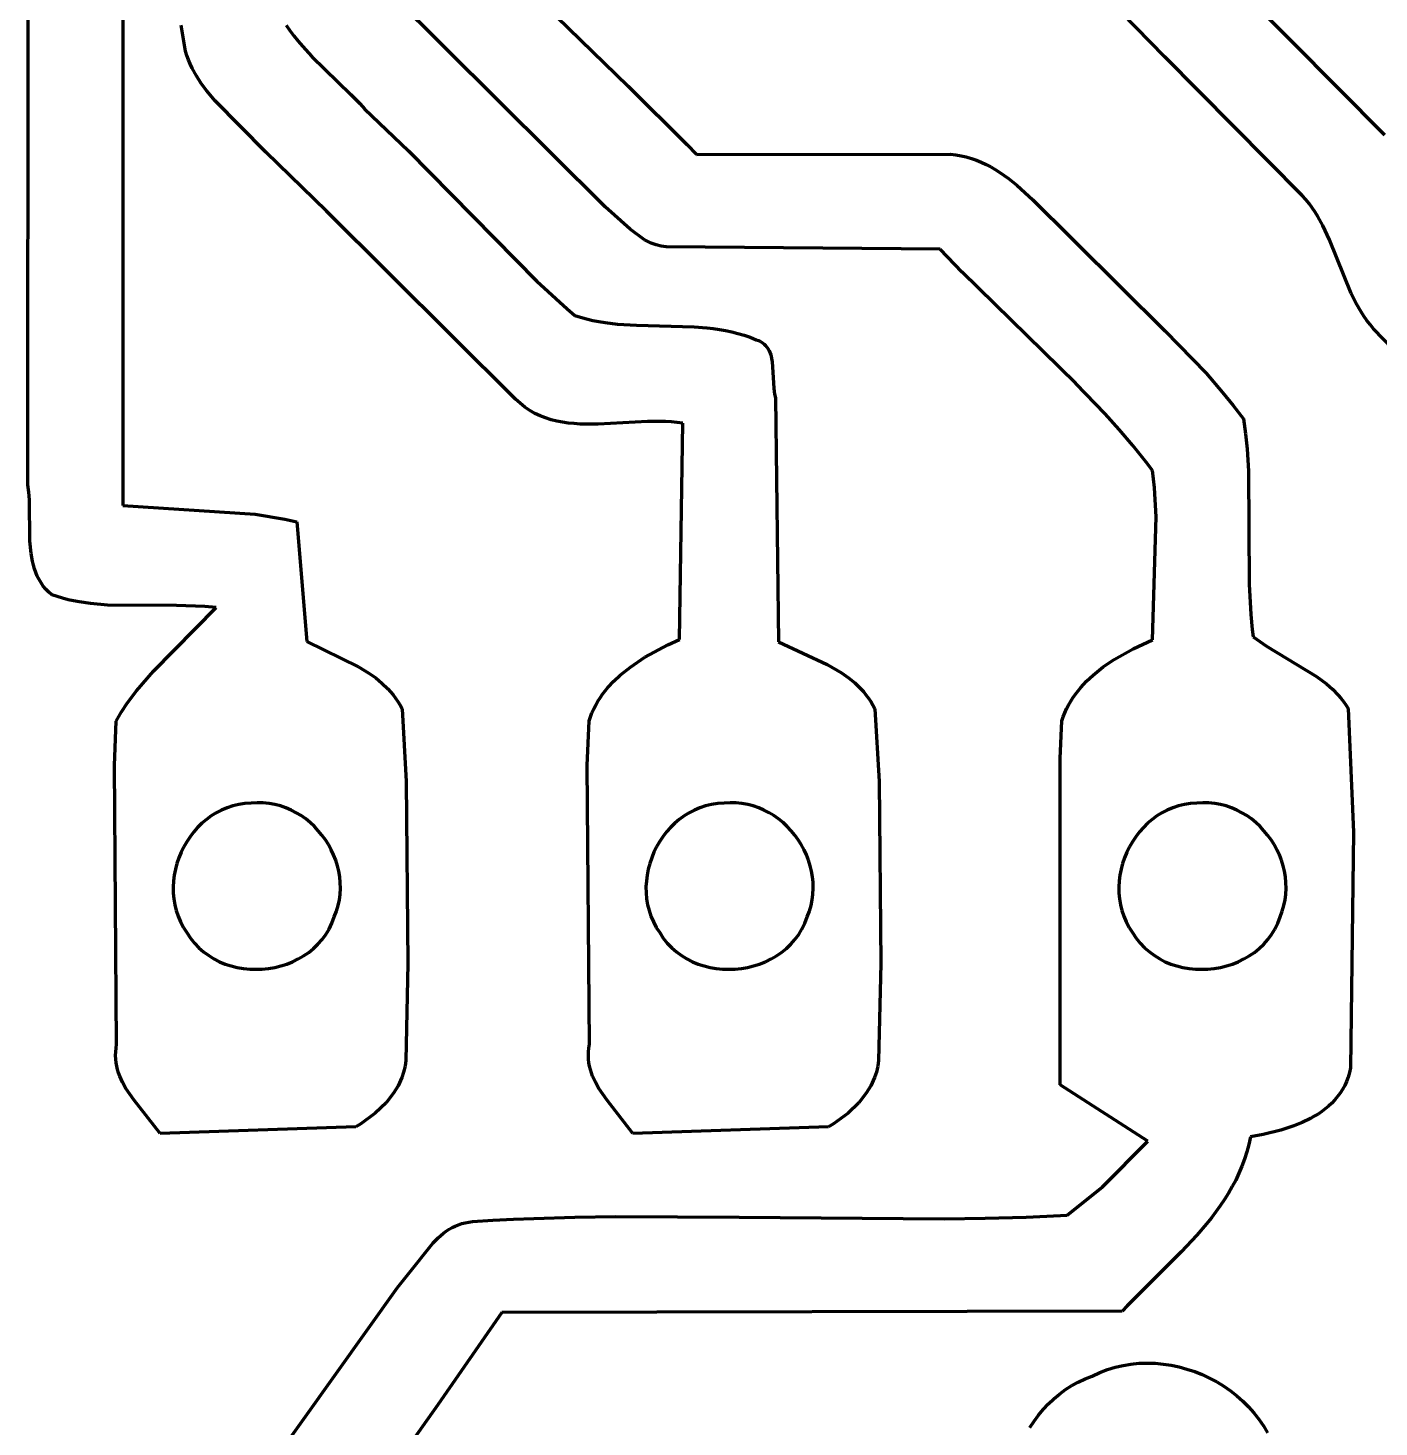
# Model space of a CAD drawing. Header units: millimetres. Extents: x 0.5 to 14.1, y 0 to 14.9.
# Drawn here: x 6.68 to 9.061, y 3.312 to 5.777 of the extents above; entities that cross this region are included whole.
import ezdxf

# ---------------------------------------------------------------- set-up
doc = ezdxf.new("R2010")
doc.units = ezdxf.units.MM
doc.layers.add('color#000000ff', color=7, linetype='CONTINUOUS', lineweight=100)

msp = doc.modelspace()

# ---------------------------------------------------------------- linework, layer by layer
at = {"layer": 'color#000000ff'}
for p, q in [((6.6803, 4.9718), (6.6806, 7.375)), ((6.8472, 7.375), (6.8473, 4.9353)), ((7.5114, 5.895), (7.7379, 5.6739)), ((8.803, 5.8587), (9.0709, 5.5881)), ((7.6976, 5.4613), (7.3216, 5.8356)), ((8.684, 5.7255), (8.6076, 5.8037)), ((6.9581, 5.7357), (6.9503, 5.7813)), ((7.1355, 5.7814), (7.142, 5.7719)), ((7.142, 5.7719), (7.149, 5.7625)), ((7.149, 5.7625), (7.1564, 5.7533)), ((7.1564, 5.7533), (7.1641, 5.7443)), ((7.1641, 5.7443), (7.1804, 5.7266)), ((6.9605, 5.728), (6.9581, 5.7357)), ((6.9633, 5.7205), (6.9605, 5.728)), ((6.9664, 5.7132), (6.9633, 5.7205)), ((7.1804, 5.7266), (7.2494, 5.6593)), ((8.926, 5.4814), (8.684, 5.7255)), ((6.9698, 5.706), (6.9664, 5.7132)), ((6.9773, 5.6922), (6.9698, 5.706)), ((6.9857, 5.679), (6.9773, 5.6922)), ((6.9949, 5.6663), (6.9857, 5.679)), ((7.7379, 5.6739), (7.8415, 5.571)), ((7.0101, 5.6481), (6.9949, 5.6663)), ((7.0996, 5.558), (7.0101, 5.6481)), ((7.2494, 5.6593), (7.2657, 5.6428)), ((7.2657, 5.6428), (7.2734, 5.6344)), ((7.2734, 5.6344), (7.3508, 5.5599)), ((7.8415, 5.571), (7.8583, 5.5535)), ((7.2065, 5.4537), (7.0996, 5.558)), ((7.3508, 5.5599), (7.5774, 5.3302)), ((7.8583, 5.5535), (8.3056, 5.5541)), ((8.3056, 5.5541), (8.3153, 5.5531)), ((8.3153, 5.5531), (8.3248, 5.5514)), ((8.3248, 5.5514), (8.334, 5.5493)), ((8.334, 5.5493), (8.343, 5.5467)), ((8.343, 5.5467), (8.3518, 5.5436)), ((8.3518, 5.5436), (8.3604, 5.5401)), ((8.3604, 5.5401), (8.3688, 5.5362)), ((8.3688, 5.5362), (8.377, 5.5319)), ((8.377, 5.5319), (8.385, 5.5272)), ((8.385, 5.5272), (8.3929, 5.5222)), ((8.3929, 5.5222), (8.4082, 5.5114)), ((8.4082, 5.5114), (8.4229, 5.4995)), ((8.4229, 5.4995), (8.4512, 5.4737)), ((8.4512, 5.4737), (8.5187, 5.4066)), ((8.9322, 5.4744), (8.926, 5.4814)), ((8.938, 5.4672), (8.9322, 5.4744)), ((7.5395, 5.1228), (7.2065, 5.4537)), ((7.7414, 5.422), (7.6976, 5.4613)), ((8.9434, 5.4598), (8.938, 5.4672)), ((8.9486, 5.4522), (8.9434, 5.4598)), ((8.9534, 5.4444), (8.9486, 5.4522)), ((8.9622, 5.4283), (8.9534, 5.4444)), ((8.9739, 5.4033), (8.9622, 5.4283)), ((7.767, 5.4033), (7.7414, 5.422)), ((7.7789, 5.3974), (7.767, 5.4033)), ((8.5187, 5.4066), (8.5254, 5.4005)), ((8.5254, 5.4005), (8.684, 5.243)), ((9.0125, 5.3089), (8.9739, 5.4033)), ((7.7873, 5.3944), (7.7789, 5.3974)), ((7.7961, 5.3923), (7.7873, 5.3944)), ((7.8052, 5.3912), (7.7961, 5.3923)), ((8.2882, 5.387), (7.8052, 5.3912)), ((8.3265, 5.3463), (8.2882, 5.387)), ((7.5774, 5.3302), (7.6303, 5.2819)), ((8.5268, 5.1504), (8.3265, 5.3463)), ((9.0207, 5.2924), (9.0125, 5.3089)), ((7.6303, 5.2819), (7.6438, 5.2702)), ((9.0298, 5.2765), (9.0207, 5.2924)), ((9.0348, 5.2688), (9.0298, 5.2765)), ((7.6438, 5.2702), (7.6543, 5.2668)), ((7.6543, 5.2668), (7.6649, 5.2639)), ((7.6649, 5.2639), (7.6756, 5.2614)), ((7.6756, 5.2614), (7.6865, 5.2593)), ((7.6865, 5.2593), (7.6974, 5.2575)), ((7.6974, 5.2575), (7.7194, 5.255)), ((7.7194, 5.255), (7.7529, 5.2529)), ((7.7529, 5.2529), (7.8545, 5.2501)), ((9.0401, 5.2612), (9.0348, 5.2688)), ((9.0458, 5.2539), (9.0401, 5.2612)), ((9.0518, 5.2467), (9.0458, 5.2539)), ((7.8545, 5.2501), (7.8768, 5.2483)), ((7.8768, 5.2483), (7.8879, 5.247)), ((7.8879, 5.247), (7.899, 5.2454)), ((7.899, 5.2454), (7.9099, 5.2435)), ((7.9099, 5.2435), (7.9208, 5.2412)), ((7.9208, 5.2412), (7.9316, 5.2384)), ((7.9316, 5.2384), (7.9423, 5.2353)), ((7.9423, 5.2353), (7.9529, 5.2316)), ((7.9529, 5.2316), (7.9634, 5.2274)), ((7.9634, 5.2274), (7.9675, 5.2259)), ((7.9675, 5.2259), (7.9713, 5.2242)), ((8.684, 5.243), (8.7565, 5.1681)), ((9.1211, 5.1747), (9.0518, 5.2467)), ((7.9713, 5.2242), (7.9746, 5.2221)), ((7.9746, 5.2221), (7.9776, 5.2197)), ((7.9776, 5.2197), (7.9803, 5.217)), ((7.9803, 5.217), (7.9827, 5.2141)), ((7.9827, 5.2141), (7.9847, 5.211)), ((7.9847, 5.211), (7.9865, 5.2077)), ((7.9865, 5.2077), (7.9894, 5.2004)), ((7.9894, 5.2004), (7.9921, 5.1885)), ((7.9921, 5.1885), (7.9949, 5.1422)), ((8.7565, 5.1681), (8.7858, 5.1346)), ((7.9949, 5.1422), (7.9962, 5.1314)), ((7.9962, 5.1314), (7.9977, 5.1252)), ((8.5785, 5.0967), (8.5268, 5.1504)), ((8.7858, 5.1346), (8.8045, 5.1115)), ((7.5477, 5.1153), (7.5395, 5.1228)), ((7.5561, 5.1086), (7.5477, 5.1153)), ((7.5648, 5.1027), (7.5561, 5.1086)), ((7.5738, 5.0976), (7.5648, 5.1027)), ((7.9977, 5.1252), (8.003, 4.6952)), ((8.8045, 5.1115), (8.8223, 5.0877)), ((7.5831, 5.0932), (7.5738, 5.0976)), ((7.5925, 5.0895), (7.5831, 5.0932)), ((7.6022, 5.0864), (7.5925, 5.0895)), ((7.6121, 5.0839), (7.6022, 5.0864)), ((7.6222, 5.082), (7.6121, 5.0839)), ((7.6324, 5.0805), (7.6222, 5.082)), ((7.6428, 5.0795), (7.6324, 5.0805)), ((7.6533, 5.0788), (7.6428, 5.0795)), ((7.6639, 5.0785), (7.6533, 5.0788)), ((7.6854, 5.0787), (7.6639, 5.0785)), ((7.7723, 5.0833), (7.6854, 5.0787)), ((7.7936, 5.0835), (7.7723, 5.0833)), ((7.804, 5.0832), (7.7936, 5.0835)), ((7.8144, 5.0825), (7.804, 5.0832)), ((7.8246, 5.0815), (7.8144, 5.0825)), ((7.8346, 5.08), (7.8246, 5.0815)), ((7.8286, 4.6989), (7.8346, 5.08)), ((8.6035, 5.0691), (8.5785, 5.0967)), ((8.8223, 5.0877), (8.826, 5.0616)), ((8.6277, 5.0408), (8.6035, 5.0691)), ((8.826, 5.0616), (8.8288, 5.0353)), ((8.6511, 5.0117), (8.6277, 5.0408)), ((8.8288, 5.0353), (8.8312, 4.9957)), ((8.6624, 4.9969), (8.6511, 5.0117)), ((8.6659, 4.9663), (8.6624, 4.9969)), ((8.8312, 4.9957), (8.8326, 4.7964)), ((6.6819, 4.9588), (6.6803, 4.9718)), ((6.6828, 4.9452), (6.6819, 4.9588)), ((8.6684, 4.9151), (8.6659, 4.9663)), ((6.6837, 4.8725), (6.6828, 4.9452)), ((6.8473, 4.9353), (7.0808, 4.9201)), ((7.0808, 4.9201), (7.1331, 4.9111)), ((7.1331, 4.9111), (7.1539, 4.9063)), ((7.1539, 4.9063), (7.1715, 4.6954)), ((8.6623, 4.6988), (8.6684, 4.9151)), ((6.6857, 4.8508), (6.6837, 4.8725)), ((6.6881, 4.8369), (6.6857, 4.8508)), ((6.6898, 4.8301), (6.6881, 4.8369)), ((6.6917, 4.8235), (6.6898, 4.8301)), ((6.694, 4.817), (6.6917, 4.8235)), ((6.6967, 4.8108), (6.694, 4.817)), ((6.6998, 4.8047), (6.6967, 4.8108)), ((6.7033, 4.7988), (6.6998, 4.8047)), ((6.7073, 4.7932), (6.7033, 4.7988)), ((6.7118, 4.7879), (6.7073, 4.7932)), ((6.7168, 4.7828), (6.7118, 4.7879)), ((6.7223, 4.778), (6.7168, 4.7828)), ((8.8326, 4.7964), (8.8353, 4.7434)), ((6.7318, 4.7747), (6.7223, 4.778)), ((6.7414, 4.7718), (6.7318, 4.7747)), ((6.7511, 4.7693), (6.7414, 4.7718)), ((6.7608, 4.7671), (6.7511, 4.7693)), ((6.7706, 4.7652), (6.7608, 4.7671)), ((6.7904, 4.7623), (6.7706, 4.7652)), ((6.8203, 4.7597), (6.7904, 4.7623)), ((6.9419, 4.7592), (6.8203, 4.7597)), ((6.9922, 4.7573), (6.9419, 4.7592)), ((6.9016, 4.6434), (7.0121, 4.7553)), ((7.0121, 4.7553), (6.9922, 4.7573)), ((8.8353, 4.7434), (8.8379, 4.717)), ((8.8379, 4.717), (8.8395, 4.7039)), ((7.1715, 4.6954), (7.2627, 4.6512)), ((7.7676, 4.6678), (7.8082, 4.6896)), ((7.8082, 4.6896), (7.8286, 4.6989)), ((8.003, 4.6952), (8.0888, 4.6552)), ((8.6281, 4.6829), (8.6623, 4.6988)), ((8.8395, 4.7039), (8.863, 4.6874)), ((8.863, 4.6874), (8.9513, 4.6342)), ((7.7419, 4.6506), (7.7676, 4.6678)), ((8.5753, 4.6507), (8.5945, 4.6638)), ((8.5945, 4.6638), (8.6281, 4.6829)), ((6.8713, 4.6088), (6.9016, 4.6434)), ((7.2627, 4.6512), (7.2813, 4.6397)), ((7.2813, 4.6397), (7.2931, 4.6313)), ((7.7128, 4.6257), (7.7239, 4.6361)), ((7.7239, 4.6361), (7.7419, 4.6506)), ((8.0888, 4.6552), (8.1142, 4.6402)), ((8.1142, 4.6402), (8.1261, 4.6317)), ((8.5461, 4.6257), (8.5573, 4.6362)), ((8.5573, 4.6362), (8.5753, 4.6507)), ((8.9513, 4.6342), (8.9687, 4.6211)), ((7.2931, 4.6313), (7.3042, 4.6222)), ((7.3042, 4.6222), (7.3145, 4.6123)), ((7.3145, 4.6123), (7.3193, 4.6071)), ((7.693, 4.6028), (7.7024, 4.6146)), ((7.7024, 4.6146), (7.7128, 4.6257)), ((8.1261, 4.6317), (8.1373, 4.6226)), ((8.1373, 4.6226), (8.1477, 4.6126)), ((8.1477, 4.6126), (8.1526, 4.6073)), ((8.5264, 4.6028), (8.5358, 4.6146)), ((8.5358, 4.6146), (8.5461, 4.6257)), ((8.9687, 4.6211), (8.9796, 4.6115)), ((8.9796, 4.6115), (8.9896, 4.6012)), ((6.8449, 4.5715), (6.8549, 4.5868)), ((6.8549, 4.5868), (6.8713, 4.6088)), ((7.3193, 4.6071), (7.3239, 4.6016)), ((7.3239, 4.6016), (7.3282, 4.5959)), ((7.3282, 4.5959), (7.3323, 4.5899)), ((7.3323, 4.5899), (7.3361, 4.5837)), ((7.6809, 4.5837), (7.6847, 4.5902)), ((7.6847, 4.5902), (7.6887, 4.5966)), ((7.6887, 4.5966), (7.693, 4.6028)), ((8.1526, 4.6073), (8.1572, 4.6018)), ((8.1572, 4.6018), (8.1615, 4.596)), ((8.1615, 4.596), (8.1656, 4.59)), ((8.1656, 4.59), (8.1693, 4.5837)), ((8.5142, 4.5837), (8.518, 4.5903)), ((8.518, 4.5903), (8.522, 4.5966)), ((8.522, 4.5966), (8.5264, 4.6028)), ((8.9896, 4.6012), (8.9943, 4.5957)), ((8.9943, 4.5957), (8.9987, 4.5899)), ((8.9987, 4.5899), (9.0029, 4.5839)), ((6.8359, 4.5555), (6.8449, 4.5715)), ((7.3361, 4.5837), (7.3395, 4.5772)), ((7.3395, 4.5772), (7.347, 4.4492)), ((7.6691, 4.5556), (7.6715, 4.5629)), ((7.6715, 4.5629), (7.6743, 4.57)), ((7.6743, 4.57), (7.6775, 4.577)), ((7.6775, 4.577), (7.6809, 4.5837)), ((8.1693, 4.5837), (8.1728, 4.5772)), ((8.1728, 4.5772), (8.1803, 4.4492)), ((8.5021, 4.5556), (8.5046, 4.5629)), ((8.5046, 4.5629), (8.5075, 4.57)), ((8.5075, 4.57), (8.5107, 4.577)), ((8.5107, 4.577), (8.5142, 4.5837)), ((9.0029, 4.5839), (9.0068, 4.5777)), ((9.0068, 4.5777), (9.0163, 4.3595)), ((6.8327, 4.4771), (6.8359, 4.5555)), ((7.666, 4.4771), (7.6691, 4.5556)), ((8.4997, 4.4894), (8.5021, 4.5556)), ((8.4994, 3.9147), (8.4997, 4.4894)), ((6.8366, 3.9861), (6.8327, 4.4771)), ((7.6699, 3.9861), (7.666, 4.4771)), ((7.347, 4.4492), (7.3498, 4.1285)), ((8.1803, 4.4492), (8.1832, 4.1284)), ((7.0032, 4.3882), (6.9947, 4.382)), ((7.012, 4.3938), (7.0032, 4.3882)), ((7.0214, 4.3986), (7.012, 4.3938)), ((7.0311, 4.4027), (7.0214, 4.3986)), ((7.0412, 4.406), (7.0311, 4.4027)), ((7.0518, 4.4085), (7.0412, 4.406)), ((7.0626, 4.41), (7.0518, 4.4085)), ((7.0738, 4.4107), (7.0626, 4.41)), ((7.0845, 4.4114), (7.0738, 4.4107)), ((7.095, 4.4113), (7.0845, 4.4114)), ((7.1053, 4.4103), (7.095, 4.4113)), ((7.1153, 4.4085), (7.1053, 4.4103)), ((7.1252, 4.4059), (7.1153, 4.4085)), ((7.1348, 4.4026), (7.1252, 4.4059)), ((7.144, 4.3986), (7.1348, 4.4026)), ((7.153, 4.394), (7.144, 4.3986)), ((7.1616, 4.3888), (7.153, 4.394)), ((7.1698, 4.3829), (7.1616, 4.3888)), ((7.8365, 4.3882), (7.828, 4.382)), ((7.8454, 4.3938), (7.8365, 4.3882)), ((7.8547, 4.3986), (7.8454, 4.3938)), ((7.8644, 4.4027), (7.8547, 4.3986)), ((7.8746, 4.406), (7.8644, 4.4027)), ((7.8851, 4.4085), (7.8746, 4.406)), ((7.8959, 4.41), (7.8851, 4.4085)), ((7.9071, 4.4107), (7.8959, 4.41)), ((7.9178, 4.4114), (7.9071, 4.4107)), ((7.9283, 4.4113), (7.9178, 4.4114)), ((7.9386, 4.4103), (7.9283, 4.4113)), ((7.9487, 4.4085), (7.9386, 4.4103)), ((7.9585, 4.4059), (7.9487, 4.4085)), ((7.9681, 4.4026), (7.9585, 4.4059)), ((7.9774, 4.3986), (7.9681, 4.4026)), ((7.9863, 4.394), (7.9774, 4.3986)), ((7.9949, 4.3888), (7.9863, 4.394)), ((8.0031, 4.3829), (7.9949, 4.3888)), ((8.6698, 4.3882), (8.6614, 4.382)), ((8.6787, 4.3938), (8.6698, 4.3882)), ((8.688, 4.3986), (8.6787, 4.3938)), ((8.6978, 4.4027), (8.688, 4.3986)), ((8.7079, 4.406), (8.6978, 4.4027)), ((8.7184, 4.4085), (8.7079, 4.406)), ((8.7293, 4.41), (8.7184, 4.4085)), ((8.7405, 4.4107), (8.7293, 4.41)), ((8.7511, 4.4114), (8.7405, 4.4107)), ((8.7616, 4.4113), (8.7511, 4.4114)), ((8.7719, 4.4103), (8.7616, 4.4113)), ((8.782, 4.4085), (8.7719, 4.4103)), ((8.7918, 4.4059), (8.782, 4.4085)), ((8.8014, 4.4026), (8.7918, 4.4059)), ((8.8107, 4.3986), (8.8014, 4.4026)), ((8.8196, 4.394), (8.8107, 4.3986)), ((8.8282, 4.3888), (8.8196, 4.394)), ((8.8365, 4.3829), (8.8282, 4.3888)), ((6.9793, 4.3679), (6.9724, 4.36)), ((6.9868, 4.3753), (6.9793, 4.3679)), ((6.9947, 4.382), (6.9868, 4.3753)), ((7.1776, 4.3765), (7.1698, 4.3829)), ((7.185, 4.3696), (7.1776, 4.3765)), ((7.192, 4.3623), (7.185, 4.3696)), ((7.8126, 4.3679), (7.8057, 4.36)), ((7.8201, 4.3753), (7.8126, 4.3679)), ((7.828, 4.382), (7.8201, 4.3753)), ((8.011, 4.3765), (8.0031, 4.3829)), ((8.0184, 4.3696), (8.011, 4.3765)), ((8.0253, 4.3623), (8.0184, 4.3696)), ((8.646, 4.3679), (8.639, 4.36)), ((8.6534, 4.3753), (8.646, 4.3679)), ((8.6614, 4.382), (8.6534, 4.3753)), ((8.8443, 4.3765), (8.8365, 4.3829)), ((8.8517, 4.3696), (8.8443, 4.3765)), ((8.8586, 4.3623), (8.8517, 4.3696)), ((6.9601, 4.3429), (6.9549, 4.3338)), ((6.966, 4.3517), (6.9601, 4.3429)), ((6.9724, 4.36), (6.966, 4.3517)), ((7.1984, 4.3545), (7.192, 4.3623)), ((7.2044, 4.3463), (7.1984, 4.3545)), ((7.2098, 4.3377), (7.2044, 4.3463)), ((7.7934, 4.3429), (7.7882, 4.3338)), ((7.7993, 4.3517), (7.7934, 4.3429)), ((7.8057, 4.36), (7.7993, 4.3517)), ((8.0318, 4.3545), (8.0253, 4.3623)), ((8.0377, 4.3463), (8.0318, 4.3545)), ((8.0432, 4.3377), (8.0377, 4.3463)), ((8.6268, 4.3429), (8.6215, 4.3338)), ((8.6326, 4.3517), (8.6268, 4.3429)), ((8.639, 4.36), (8.6326, 4.3517)), ((8.8651, 4.3545), (8.8586, 4.3623)), ((8.8711, 4.3463), (8.8651, 4.3545)), ((8.8765, 4.3377), (8.8711, 4.3463)), ((9.0163, 4.3595), (9.0114, 3.9444)), ((6.9462, 4.3146), (6.9428, 4.3046)), ((6.9502, 4.3243), (6.9462, 4.3146)), ((6.9549, 4.3338), (6.9502, 4.3243)), ((7.2147, 4.3288), (7.2098, 4.3377)), ((7.219, 4.3197), (7.2147, 4.3288)), ((7.2227, 4.3102), (7.219, 4.3197)), ((7.7795, 4.3146), (7.7761, 4.3046)), ((7.7835, 4.3243), (7.7795, 4.3146)), ((7.7882, 4.3338), (7.7835, 4.3243)), ((8.048, 4.3288), (8.0432, 4.3377)), ((8.0523, 4.3197), (8.048, 4.3288)), ((8.056, 4.3102), (8.0523, 4.3197)), ((8.6128, 4.3146), (8.6095, 4.3046)), ((8.6169, 4.3243), (8.6128, 4.3146)), ((8.6215, 4.3338), (8.6169, 4.3243)), ((8.8814, 4.3288), (8.8765, 4.3377)), ((8.8857, 4.3197), (8.8814, 4.3288)), ((8.8893, 4.3102), (8.8857, 4.3197)), ((6.9401, 4.2944), (6.9381, 4.2841)), ((6.9428, 4.3046), (6.9401, 4.2944)), ((7.2257, 4.3006), (7.2227, 4.3102)), ((7.2281, 4.2908), (7.2257, 4.3006)), ((7.2298, 4.2808), (7.2281, 4.2908)), ((7.7734, 4.2944), (7.7714, 4.2841)), ((7.7761, 4.3046), (7.7734, 4.2944)), ((8.0591, 4.3006), (8.056, 4.3102)), ((8.0614, 4.2908), (8.0591, 4.3006)), ((8.0631, 4.2808), (8.0614, 4.2908)), ((8.6067, 4.2944), (8.6047, 4.2841)), ((8.6095, 4.3046), (8.6067, 4.2944)), ((8.8924, 4.3006), (8.8893, 4.3102)), ((8.8948, 4.2908), (8.8924, 4.3006)), ((8.8965, 4.2808), (8.8948, 4.2908)), ((6.9367, 4.2736), (6.9362, 4.2631)), ((6.9381, 4.2841), (6.9367, 4.2736)), ((7.2308, 4.2708), (7.2298, 4.2808)), ((7.231, 4.2606), (7.2308, 4.2708)), ((7.7701, 4.2736), (7.7695, 4.2631)), ((7.7714, 4.2841), (7.7701, 4.2736)), ((8.0641, 4.2708), (8.0631, 4.2808)), ((8.0644, 4.2606), (8.0641, 4.2708)), ((8.6034, 4.2736), (8.6028, 4.2631)), ((8.6047, 4.2841), (8.6034, 4.2736)), ((8.8974, 4.2708), (8.8965, 4.2808)), ((8.8977, 4.2606), (8.8974, 4.2708)), ((6.9362, 4.2631), (6.9363, 4.2526)), ((6.9363, 4.2526), (6.9373, 4.2422)), ((6.9373, 4.2422), (6.939, 4.2318)), ((7.2271, 4.2302), (7.2292, 4.2403)), ((7.2292, 4.2403), (7.2305, 4.2505)), ((7.2305, 4.2505), (7.231, 4.2606)), ((7.7695, 4.2631), (7.7697, 4.2526)), ((7.7697, 4.2526), (7.7706, 4.2422)), ((7.7706, 4.2422), (7.7723, 4.2318)), ((8.0604, 4.2302), (8.0625, 4.2403)), ((8.0625, 4.2403), (8.0638, 4.2505)), ((8.0638, 4.2505), (8.0644, 4.2606)), ((8.6028, 4.2631), (8.603, 4.2526)), ((8.603, 4.2526), (8.6039, 4.2422)), ((8.6039, 4.2422), (8.6057, 4.2318)), ((8.8937, 4.2302), (8.8959, 4.2403)), ((8.8959, 4.2403), (8.8972, 4.2505)), ((8.8972, 4.2505), (8.8977, 4.2606)), ((6.939, 4.2318), (6.9415, 4.2215)), ((6.9415, 4.2215), (6.9449, 4.2114)), ((7.2202, 4.2103), (7.2241, 4.2202)), ((7.2241, 4.2202), (7.2271, 4.2302)), ((7.7723, 4.2318), (7.7749, 4.2215)), ((7.7749, 4.2215), (7.7783, 4.2114)), ((8.0536, 4.2103), (8.0574, 4.2202)), ((8.0574, 4.2202), (8.0604, 4.2302)), ((8.6057, 4.2318), (8.6082, 4.2215)), ((8.6082, 4.2215), (8.6116, 4.2114)), ((8.8869, 4.2103), (8.8907, 4.2202)), ((8.8907, 4.2202), (8.8937, 4.2302)), ((6.9449, 4.2114), (6.9492, 4.2015)), ((6.9492, 4.2015), (6.9543, 4.1919)), ((6.9543, 4.1919), (6.9603, 4.1826)), ((7.2111, 4.189), (7.2161, 4.1993)), ((7.2161, 4.1993), (7.2202, 4.2103)), ((7.7783, 4.2114), (7.7825, 4.2015)), ((7.7825, 4.2015), (7.7876, 4.1919)), ((7.7876, 4.1919), (7.7936, 4.1826)), ((8.0444, 4.189), (8.0494, 4.1993)), ((8.0494, 4.1993), (8.0536, 4.2103)), ((8.6116, 4.2114), (8.6158, 4.2015)), ((8.6158, 4.2015), (8.621, 4.1919)), ((8.621, 4.1919), (8.627, 4.1826)), ((8.8778, 4.189), (8.8828, 4.1993)), ((8.8828, 4.1993), (8.8869, 4.2103)), ((6.9603, 4.1826), (6.9667, 4.1729)), ((6.9667, 4.1729), (6.9738, 4.164)), ((7.1914, 4.1623), (7.1987, 4.1705)), ((7.1987, 4.1705), (7.2053, 4.1794)), ((7.2053, 4.1794), (7.2111, 4.189)), ((7.7936, 4.1826), (7.8, 4.1729)), ((7.8, 4.1729), (7.8071, 4.164)), ((8.0248, 4.1623), (8.032, 4.1705)), ((8.032, 4.1705), (8.0386, 4.1794)), ((8.0386, 4.1794), (8.0444, 4.189)), ((8.627, 4.1826), (8.6334, 4.1729)), ((8.6334, 4.1729), (8.6405, 4.164)), ((8.8581, 4.1623), (8.8654, 4.1705)), ((8.8654, 4.1705), (8.872, 4.1794)), ((8.872, 4.1794), (8.8778, 4.189)), ((6.9738, 4.164), (6.9815, 4.1559)), ((6.9815, 4.1559), (6.9899, 4.1486)), ((6.9899, 4.1486), (6.9988, 4.1421)), ((6.9988, 4.1421), (7.0081, 4.1363)), ((7.1565, 4.1362), (7.166, 4.1416)), ((7.166, 4.1416), (7.175, 4.1478)), ((7.175, 4.1478), (7.1835, 4.1547)), ((7.1835, 4.1547), (7.1914, 4.1623)), ((7.8071, 4.164), (7.8149, 4.1559)), ((7.8149, 4.1559), (7.8232, 4.1486)), ((7.8232, 4.1486), (7.8321, 4.1421)), ((7.8321, 4.1421), (7.8415, 4.1363)), ((7.9899, 4.1362), (7.9994, 4.1416)), ((7.9994, 4.1416), (8.0084, 4.1478)), ((8.0084, 4.1478), (8.0169, 4.1547)), ((8.0169, 4.1547), (8.0248, 4.1623)), ((8.6405, 4.164), (8.6482, 4.1559)), ((8.6482, 4.1559), (8.6566, 4.1486)), ((8.6566, 4.1486), (8.6654, 4.1421)), ((8.6654, 4.1421), (8.6748, 4.1363)), ((8.8232, 4.1362), (8.8327, 4.1416)), ((8.8327, 4.1416), (8.8417, 4.1478)), ((8.8417, 4.1478), (8.8502, 4.1547)), ((8.8502, 4.1547), (8.8581, 4.1623)), ((7.0081, 4.1363), (7.0179, 4.1314)), ((7.0179, 4.1314), (7.0281, 4.1272)), ((7.0281, 4.1272), (7.0385, 4.1239)), ((7.0385, 4.1239), (7.0492, 4.1212)), ((7.0492, 4.1212), (7.0601, 4.1194)), ((7.0601, 4.1194), (7.0711, 4.1183)), ((7.0711, 4.1183), (7.0822, 4.118)), ((7.0822, 4.118), (7.0932, 4.1184)), ((7.0932, 4.1184), (7.1043, 4.1195)), ((7.1043, 4.1195), (7.1152, 4.1214)), ((7.1152, 4.1214), (7.1259, 4.124)), ((7.1259, 4.124), (7.1364, 4.1273)), ((7.1364, 4.1273), (7.1467, 4.1314)), ((7.1467, 4.1314), (7.1565, 4.1362)), ((7.3498, 4.1285), (7.3462, 3.9574)), ((7.8415, 4.1363), (7.8513, 4.1314)), ((7.8513, 4.1314), (7.8614, 4.1272)), ((7.8614, 4.1272), (7.8719, 4.1239)), ((7.8719, 4.1239), (7.8825, 4.1212)), ((7.8825, 4.1212), (7.8934, 4.1194)), ((7.8934, 4.1194), (7.9044, 4.1183)), ((7.9044, 4.1183), (7.9155, 4.118)), ((7.9155, 4.118), (7.9266, 4.1184)), ((7.9266, 4.1184), (7.9376, 4.1195)), ((7.9376, 4.1195), (7.9485, 4.1214)), ((7.9485, 4.1214), (7.9592, 4.124)), ((7.9592, 4.124), (7.9698, 4.1273)), ((7.9698, 4.1273), (7.98, 4.1314)), ((7.98, 4.1314), (7.9899, 4.1362)), ((8.1832, 4.1284), (8.1795, 3.9574)), ((8.6748, 4.1363), (8.6846, 4.1314)), ((8.6846, 4.1314), (8.6947, 4.1272)), ((8.6947, 4.1272), (8.7052, 4.1239)), ((8.7052, 4.1239), (8.7159, 4.1212)), ((8.7159, 4.1212), (8.7268, 4.1194)), ((8.7268, 4.1194), (8.7378, 4.1183)), ((8.7378, 4.1183), (8.7488, 4.118)), ((8.7488, 4.118), (8.7599, 4.1184)), ((8.7599, 4.1184), (8.7709, 4.1195)), ((8.7709, 4.1195), (8.7818, 4.1214)), ((8.7818, 4.1214), (8.7926, 4.124)), ((8.7926, 4.124), (8.8031, 4.1273)), ((8.8031, 4.1273), (8.8133, 4.1314)), ((8.8133, 4.1314), (8.8232, 4.1362)), ((6.8347, 3.966), (6.8349, 3.9726)), ((6.8349, 3.9726), (6.8355, 3.9792)), ((6.8355, 3.9792), (6.8366, 3.9861)), ((7.668, 3.966), (7.6682, 3.9726)), ((7.6682, 3.9726), (7.6688, 3.9792)), ((7.6688, 3.9792), (7.6699, 3.9861)), ((6.835, 3.9597), (6.8347, 3.966)), ((6.8357, 3.9535), (6.835, 3.9597)), ((6.8367, 3.9474), (6.8357, 3.9535)), ((6.8381, 3.9415), (6.8367, 3.9474)), ((7.3448, 3.9471), (7.3424, 3.937)), ((7.3462, 3.9574), (7.3448, 3.9471)), ((7.6683, 3.9597), (7.668, 3.966)), ((7.669, 3.9535), (7.6683, 3.9597)), ((7.67, 3.9474), (7.669, 3.9535)), ((7.6715, 3.9415), (7.67, 3.9474)), ((8.1781, 3.9471), (8.1758, 3.937)), ((8.1795, 3.9574), (8.1781, 3.9471)), ((9.0114, 3.9444), (9.0095, 3.9361)), ((6.8399, 3.9357), (6.8381, 3.9415)), ((6.842, 3.93), (6.8399, 3.9357)), ((6.8469, 3.919), (6.842, 3.93)), ((7.3392, 3.9272), (7.3327, 3.913)), ((7.3424, 3.937), (7.3392, 3.9272)), ((7.6732, 3.9357), (7.6715, 3.9415)), ((7.6753, 3.93), (7.6732, 3.9357)), ((7.6803, 3.919), (7.6753, 3.93)), ((8.1725, 3.9272), (8.166, 3.913)), ((8.1758, 3.937), (8.1725, 3.9272)), ((9.0043, 3.9205), (9.0009, 3.9133)), ((9.0071, 3.9281), (9.0043, 3.9205)), ((9.0095, 3.9361), (9.0071, 3.9281)), ((6.8529, 3.9083), (6.8469, 3.919)), ((6.867, 3.8879), (6.8529, 3.9083)), ((7.3245, 3.8996), (7.3114, 3.8829)), ((7.3327, 3.913), (7.3245, 3.8996)), ((7.6862, 3.9083), (7.6803, 3.919)), ((7.7003, 3.8879), (7.6862, 3.9083)), ((8.1578, 3.8996), (8.1447, 3.8829)), ((8.166, 3.913), (8.1578, 3.8996)), ((8.654, 3.8153), (8.4994, 3.9147)), ((8.9929, 3.8999), (8.9884, 3.8937)), ((8.9971, 3.9064), (8.9929, 3.8999)), ((9.0009, 3.9133), (8.9971, 3.9064)), ((6.9131, 3.8288), (6.867, 3.8879)), ((7.3114, 3.8829), (7.2923, 3.8643)), ((7.7465, 3.8288), (7.7003, 3.8879)), ((8.1447, 3.8829), (8.1256, 3.8643)), ((8.9666, 3.8721), (8.9604, 3.8675)), ((8.9725, 3.8771), (8.9666, 3.8721)), ((8.9781, 3.8823), (8.9725, 3.8771)), ((8.9834, 3.8878), (8.9781, 3.8823)), ((8.9884, 3.8937), (8.9834, 3.8878)), ((7.2668, 3.8458), (7.258, 3.8406)), ((7.2923, 3.8643), (7.2668, 3.8458)), ((8.1001, 3.8458), (8.0913, 3.8406)), ((8.1256, 3.8643), (8.1001, 3.8458)), ((8.9261, 3.8482), (8.9112, 3.8422)), ((8.9404, 3.8552), (8.9261, 3.8482)), ((8.9473, 3.859), (8.9404, 3.8552)), ((8.954, 3.8631), (8.9473, 3.859)), ((8.9604, 3.8675), (8.954, 3.8631)), ((7.258, 3.8406), (6.9131, 3.8288)), ((8.0913, 3.8406), (7.7465, 3.8288)), ((8.8346, 3.8231), (8.8317, 3.8096)), ((8.8572, 3.8272), (8.8346, 3.8231)), ((8.8882, 3.8347), (8.8572, 3.8272)), ((8.9112, 3.8422), (8.8882, 3.8347)), ((8.5742, 3.7348), (8.654, 3.8153)), ((8.8282, 3.7964), (8.8242, 3.7835)), ((8.8317, 3.8096), (8.8282, 3.7964)), ((8.8242, 3.7835), (8.8196, 3.771)), ((8.8088, 3.7468), (8.8026, 3.7351)), ((8.8144, 3.7588), (8.8088, 3.7468)), ((8.8196, 3.771), (8.8144, 3.7588)), ((8.5119, 3.6848), (8.5742, 3.7348)), ((8.7961, 3.7237), (8.7891, 3.7125)), ((8.8026, 3.7351), (8.7961, 3.7237)), ((8.7817, 3.7015), (8.774, 3.6907)), ((8.7891, 3.7125), (8.7817, 3.7015)), ((7.4572, 3.6728), (7.4637, 3.6735)), ((7.4637, 3.6735), (7.4998, 3.6758)), ((7.4998, 3.6758), (7.5359, 3.6777)), ((7.5359, 3.6777), (7.572, 3.6792)), ((7.572, 3.6792), (7.6443, 3.6814)), ((7.6443, 3.6814), (7.7166, 3.6825)), ((7.7166, 3.6825), (7.9335, 3.6816)), ((7.9335, 3.6816), (8.2951, 3.6785)), ((8.2951, 3.6785), (8.3674, 3.6795)), ((8.3674, 3.6795), (8.4396, 3.6815)), ((8.4396, 3.6815), (8.4758, 3.683)), ((8.4758, 3.683), (8.5119, 3.6848)), ((8.766, 3.6802), (8.7576, 3.6698)), ((8.774, 3.6907), (8.766, 3.6802)), ((7.4032, 3.6451), (7.4126, 3.6531)), ((7.4126, 3.6531), (7.4175, 3.6567)), ((7.4175, 3.6567), (7.4226, 3.66)), ((7.4226, 3.66), (7.4279, 3.663)), ((7.4279, 3.663), (7.4334, 3.6657)), ((7.4334, 3.6657), (7.439, 3.6681)), ((7.439, 3.6681), (7.4449, 3.6701)), ((7.4449, 3.6701), (7.4509, 3.6716)), ((7.4509, 3.6716), (7.4572, 3.6728)), ((8.7402, 3.6495), (8.7126, 3.62)), ((8.7576, 3.6698), (8.7402, 3.6495)), ((7.3506, 3.5809), (7.3943, 3.6363)), ((7.3943, 3.6363), (7.4032, 3.6451)), ((8.7126, 3.62), (8.6175, 3.5251)), ((7.3313, 3.5573), (7.3506, 3.5809)), ((6.9841, 3.0708), (7.3313, 3.5573)), ((8.6175, 3.5251), (8.6085, 3.5156)), ((7.5152, 3.5136), (7.4027, 3.3506)), ((8.6085, 3.5156), (7.5152, 3.5136)), ((8.5559, 3.4013), (8.5691, 3.4075)), ((8.5691, 3.4075), (8.5826, 3.4127)), ((8.5826, 3.4127), (8.5963, 3.4169)), ((8.5963, 3.4169), (8.6102, 3.4202)), ((8.6102, 3.4202), (8.6242, 3.4225)), ((8.6242, 3.4225), (8.6384, 3.4238)), ((8.6384, 3.4238), (8.6526, 3.4243)), ((8.6526, 3.4243), (8.6668, 3.4239)), ((8.6668, 3.4239), (8.681, 3.4226)), ((8.681, 3.4226), (8.6951, 3.4205)), ((8.6951, 3.4205), (8.7091, 3.4175)), ((8.7091, 3.4175), (8.7229, 3.4138)), ((8.7229, 3.4138), (8.7365, 3.4093)), ((8.7365, 3.4093), (8.7498, 3.404)), ((8.7498, 3.404), (8.7628, 3.3979)), ((8.4982, 3.3697), (8.5088, 3.3775)), ((8.5088, 3.3775), (8.5198, 3.3846)), ((8.5198, 3.3846), (8.5314, 3.3909)), ((8.5314, 3.3909), (8.5434, 3.3965)), ((8.5434, 3.3965), (8.5559, 3.4013)), ((8.7628, 3.3979), (8.7754, 3.3912)), ((8.7754, 3.3912), (8.7877, 3.3838)), ((8.7877, 3.3838), (8.7994, 3.3756)), ((8.4786, 3.3522), (8.4882, 3.3613)), ((8.4882, 3.3613), (8.4982, 3.3697)), ((8.7994, 3.3756), (8.8107, 3.3668)), ((8.8107, 3.3668), (8.8214, 3.3574)), ((8.8214, 3.3574), (8.8315, 3.3474)), ((7.4027, 3.3506), (7.1153, 2.9475)), ((8.4535, 3.322), (8.4613, 3.3325)), ((8.4613, 3.3325), (8.4697, 3.3426)), ((8.4697, 3.3426), (8.4786, 3.3522)), ((8.8315, 3.3474), (8.841, 3.3368)), ((8.841, 3.3368), (8.8498, 3.3255)), ((8.4462, 3.3109), (8.4535, 3.322)), ((8.8498, 3.3255), (8.8578, 3.3138)), ((8.8578, 3.3138), (8.8651, 3.3015))]:
    msp.add_line(p, q, dxfattribs=at)

doc.saveas('drawing.dxf')
